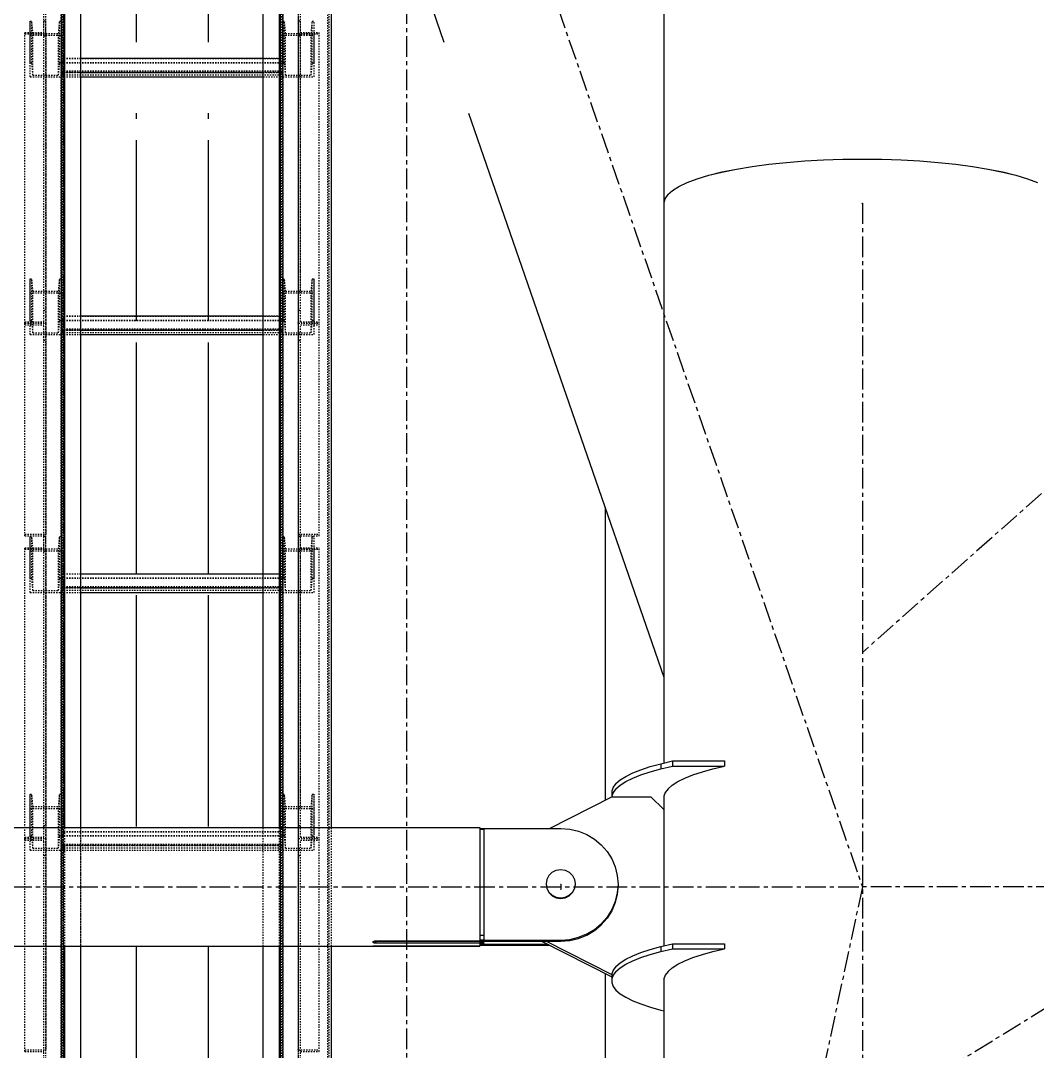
# Model space of a CAD drawing. Header units: millimetres. Extents: x 5143 to 30813, y 232 to 21408.
# Drawn here: x 23106.8 to 23497.2, y 18957.1 to 19352.9 of the extents above; entities that cross this region are included whole.
import ezdxf

# ---------------------------------------------------------------- set-up
doc = ezdxf.new("R2010")
doc.units = ezdxf.units.MM
doc.header["$LTSCALE"] = 0.25
for name, pattern in [('CENTER', [50.8, 31.75, -6.35, 6.35, -6.35]), ('XKITLINE00', [0]), ('XKITLINE02', [4, 2, -2]), ('XKITLINE03', [6, 3, -1, 1, -1])]:
    doc.linetypes.add(name, pattern=pattern)

msp = doc.modelspace()

# ---------------------------------------------------------------- linework, layer by layer
at = {"color": 8, "linetype": 'CENTER'}
for p, q in [((23255, 20197.81), (23255, 18543.85)), ((24201.77, 19795.11), (23430, 19110.27)), ((23255, 19525.62), (23430, 19020.27)), ((23430, 19282.77), (23430, 17654.86)), ((23430, 18930.27), (23720.98, 19110.27)), ((22899.99, 19020.27), (23429.99, 19020.28)), ((23430, 19020.27), (23255, 18200.27)), ((23314.2, 19021.28), (23314.2, 19019.28)), ((23695.18, 19020.27), (23430, 19020.27))]:
    msp.add_line(p, q, dxfattribs=at)
at = {"color": 3, "linetype": 'XKITLINE02'}
for p, q in [((23122.49, 18615.46), (23122.49, 19864.35)), ((23123.34, 18618.12), (23123.34, 19867)), ((23123.34, 18615.78), (23123.34, 19864.54)), ((23129.99, 18615.73), (23129.99, 19864.47)), ((23199.99, 18615.46), (23199.99, 19864.47)), ((23206.64, 18618.12), (23206.64, 19867)), ((23206.64, 18615.66), (23206.64, 19864.54)), ((23207.49, 18615.46), (23207.49, 19864.35)), ((23122.49, 18618.31), (23122.49, 19847.64)), ((23207.49, 18618.31), (23207.49, 19847.64)), ((23122.41, 18639.71), (23122.41, 19842.61)), ((23122.94, 18638.14), (23122.94, 19841.66)), ((23207.04, 18638.14), (23207.04, 19841.66)), ((23207.57, 18639.71), (23207.57, 19842.61)), ((23224.81, 18639.71), (23224.81, 19842.61)), ((23225.34, 18638.14), (23225.34, 19841.66)), ((23206.19, 18997.46), (23206.19, 19555.02)), ((23115.69, 19347.1), (23115.69, 19434.08)), ((23116.49, 19347.1), (23116.49, 19434.74)), ((23213.49, 19347.1), (23213.49, 19434.74)), ((23214.29, 19347.1), (23214.29, 19434.08)), ((23110.49, 19352.75), (23111.17, 19352.75)), ((23110.49, 19347.31), (23110.49, 19352.75)), ((23110.49, 19336.77), (23110.49, 19352.75)), ((23111.56, 19348), (23111.17, 19352.75)), ((23111.17, 19336.77), (23111.17, 19352.75)), ((23115.69, 19352.86), (23116.49, 19352.86)), ((23115.69, 19237.28), (23115.69, 19352.86)), ((23116.49, 19236.78), (23116.49, 19352.86)), ((23121.43, 19348), (23121.81, 19352.75)), ((23121.81, 19352.75), (23122.49, 19352.75)), ((23121.81, 19336.77), (23121.81, 19352.75)), ((23122.49, 19347.31), (23122.49, 19352.75)), ((23122.49, 19336.77), (23122.49, 19352.75)), ((23207.49, 19336.77), (23207.49, 19352.75)), ((23207.49, 19347.31), (23207.49, 19352.75)), ((23207.49, 19352.75), (23208.17, 19352.75)), ((23208.17, 19336.77), (23208.17, 19352.75)), ((23208.56, 19348), (23208.17, 19352.75)), ((23213.49, 19347.1), (23213.49, 19353.65)), ((23213.49, 19236.78), (23213.49, 19352.86)), ((23213.49, 19352.86), (23214.29, 19352.86)), ((23214.29, 19347.1), (23214.29, 19353)), ((23214.29, 19237.28), (23214.29, 19352.86)), ((23214.29, 19249.03), (23214.29, 19352.86)), ((23218.43, 19348), (23218.81, 19352.75)), ((23218.81, 19336.77), (23218.81, 19352.75)), ((23218.81, 19352.75), (23219.49, 19352.75)), ((23219.49, 19336.77), (23219.49, 19352.75)), ((23108.49, 19348.4), (23115.69, 19348.4)), ((23108.49, 19236.78), (23108.49, 19348.4)), ((23108.49, 19347.9), (23116.49, 19347.9)), ((23110.49, 19347.31), (23122.49, 19347.31)), ((23110.49, 19331.33), (23110.49, 19347.31)), ((23111.56, 19348), (23121.43, 19348)), ((23111.56, 19332.02), (23111.56, 19348)), ((23115.69, 19347.1), (23116.49, 19347.1)), ((23121.43, 19332.02), (23121.43, 19348)), ((23122.49, 19331.33), (23122.49, 19347.31)), ((23207.49, 19331.33), (23207.49, 19347.31)), ((23207.49, 19347.31), (23219.49, 19347.31)), ((23208.56, 19332.02), (23208.56, 19348)), ((23208.56, 19348), (23218.43, 19348)), ((23213.49, 19248.33), (23213.49, 19347.9)), ((23213.49, 19347.9), (23221.49, 19347.9)), ((23213.49, 19347.1), (23214.29, 19347.1)), ((23214.29, 19348.4), (23221.49, 19348.4)), ((23218.43, 19332.02), (23218.43, 19348)), ((23219.49, 19331.33), (23219.49, 19347.9)), ((23221.49, 19236.78), (23221.49, 19348.4)), ((23110.49, 19336.77), (23111.17, 19336.77)), ((23110.49, 19331.33), (23110.49, 19336.77)), ((23111.56, 19332.02), (23111.17, 19336.77)), ((23121.43, 19332.02), (23121.81, 19336.77)), ((23121.81, 19336.77), (23122.49, 19336.77)), ((23122.49, 19331.33), (23122.49, 19338.48)), ((23122.49, 19338.48), (23129.99, 19338.48)), ((23122.49, 19338.38), (23207.49, 19338.38)), ((23122.49, 19336.87), (23207.49, 19336.87)), ((23122.49, 19336.77), (23207.49, 19336.77)), ((23122.49, 19331.33), (23122.49, 19336.77)), ((23199.99, 19338.48), (23207.49, 19338.48)), ((23207.49, 19331.33), (23207.49, 19338.48)), ((23207.49, 19331.33), (23207.49, 19336.77)), ((23207.49, 19336.77), (23208.17, 19336.77)), ((23208.56, 19332.02), (23208.17, 19336.77)), ((23218.43, 19332.02), (23218.81, 19336.77)), ((23218.81, 19336.77), (23219.49, 19336.77)), ((23219.49, 19331.33), (23219.49, 19336.77)), ((23122.49, 19333.58), (23207.49, 19333.58)), ((23122.49, 19333.04), (23129.99, 19333.04)), ((23199.99, 19333.04), (23207.49, 19333.04)), ((23110.49, 19331.33), (23122.49, 19331.33)), ((23111.56, 19332.02), (23121.43, 19332.02)), ((23122.49, 19332.17), (23207.49, 19332.17)), ((23122.49, 19331.33), (23129.99, 19331.33)), ((23199.99, 19331.33), (23207.49, 19331.33)), ((23207.49, 19331.33), (23219.49, 19331.33)), ((23208.56, 19332.02), (23218.43, 19332.02)), ((23110.49, 19253.78), (23111.17, 19253.78)), ((23110.49, 19248.33), (23110.49, 19253.78)), ((23110.49, 19237.79), (23110.49, 19253.78)), ((23111.56, 19249.03), (23111.17, 19253.78)), ((23111.17, 19237.79), (23111.17, 19253.78)), ((23121.43, 19249.03), (23121.81, 19253.78)), ((23121.81, 19253.78), (23122.49, 19253.78)), ((23121.81, 19237.79), (23121.81, 19253.78)), ((23122.49, 19248.33), (23122.49, 19253.78)), ((23122.49, 19237.79), (23122.49, 19253.78)), ((23207.49, 19237.79), (23207.49, 19253.78)), ((23207.49, 19248.33), (23207.49, 19253.78)), ((23207.49, 19253.78), (23208.17, 19253.78)), ((23208.17, 19237.79), (23208.17, 19253.78)), ((23208.56, 19249.03), (23208.17, 19253.78)), ((23218.43, 19249.03), (23218.81, 19253.78)), ((23218.81, 19237.79), (23218.81, 19253.78)), ((23218.81, 19253.78), (23219.49, 19253.78)), ((23219.49, 19237.79), (23219.49, 19253.78)), ((23219.49, 19248.33), (23219.49, 19253.78)), ((23110.49, 19248.33), (23122.49, 19248.33)), ((23110.49, 19232.35), (23110.49, 19248.33)), ((23111.56, 19249.03), (23121.43, 19249.03)), ((23111.56, 19233.04), (23111.56, 19249.03)), ((23121.43, 19233.04), (23121.43, 19249.03)), ((23122.49, 19232.35), (23122.49, 19248.33)), ((23207.49, 19232.35), (23207.49, 19248.33)), ((23207.49, 19248.33), (23219.49, 19248.33)), ((23208.56, 19233.04), (23208.56, 19249.03)), ((23208.56, 19249.03), (23218.43, 19249.03)), ((23218.43, 19233.04), (23218.43, 19249.03)), ((23219.49, 19232.35), (23219.49, 19248.33)), ((23115.69, 19241.74), (23116.49, 19241.74)), ((23213.49, 19241.74), (23214.29, 19241.74)), ((23110.49, 19237.79), (23111.17, 19237.79)), ((23110.49, 19232.35), (23110.49, 19237.79)), ((23111.56, 19233.04), (23111.17, 19237.79)), ((23121.43, 19233.04), (23121.81, 19237.79)), ((23121.81, 19237.79), (23122.49, 19237.79)), ((23122.49, 19232.35), (23122.49, 19239.51)), ((23122.49, 19239.51), (23129.99, 19239.51)), ((23122.49, 19239.41), (23207.49, 19239.41)), ((23122.49, 19237.89), (23207.49, 19237.89)), ((23122.49, 19237.79), (23207.49, 19237.79)), ((23122.49, 19232.35), (23122.49, 19237.79)), ((23199.99, 19239.51), (23207.49, 19239.51)), ((23207.49, 19232.35), (23207.49, 19239.51)), ((23207.49, 19232.35), (23207.49, 19237.79)), ((23207.49, 19237.79), (23208.17, 19237.79)), ((23208.56, 19233.04), (23208.17, 19237.79)), ((23218.43, 19233.04), (23218.81, 19237.79)), ((23218.81, 19237.79), (23219.49, 19237.79)), ((23219.49, 19232.35), (23219.49, 19237.79)), ((23108.49, 19237.28), (23115.69, 19237.28)), ((23108.49, 19236.78), (23116.49, 19236.78)), ((23108.49, 19236.13), (23108.49, 19236.78)), ((23108.49, 19236.78), (23116.49, 19236.78)), ((23108.49, 19155.04), (23108.49, 19236.78)), ((23108.49, 19236.13), (23115.69, 19236.13)), ((23115.69, 19230.24), (23115.69, 19236.13)), ((23115.69, 19149.15), (23115.69, 19236.13)), ((23116.49, 19230.24), (23116.49, 19236.78)), ((23116.49, 19149.15), (23116.49, 19236.78)), ((23122.49, 19234.6), (23207.49, 19234.6)), ((23122.49, 19234.06), (23129.99, 19234.06)), ((23199.99, 19234.06), (23207.49, 19234.06)), ((23213.49, 19236.78), (23221.49, 19236.78)), ((23213.49, 19149.15), (23213.49, 19236.78)), ((23213.49, 19236.78), (23221.49, 19236.78)), ((23214.29, 19237.28), (23221.49, 19237.28)), ((23214.29, 19149.15), (23214.29, 19236.13)), ((23214.29, 19236.13), (23221.49, 19236.13)), ((23221.49, 19155.04), (23221.49, 19236.78)), ((23110.49, 19232.35), (23122.49, 19232.35)), ((23111.56, 19233.04), (23121.43, 19233.04)), ((23115.69, 19230.24), (23116.49, 19230.24)), ((23122.49, 19233.19), (23207.49, 19233.19)), ((23122.49, 19232.35), (23129.99, 19232.35)), ((23199.99, 19232.35), (23207.49, 19232.35)), ((23207.49, 19232.35), (23219.49, 19232.35)), ((23208.56, 19233.04), (23218.43, 19233.04)), ((23213.49, 19230.24), (23214.29, 19230.24)), ((23108.49, 19155.7), (23116.49, 19155.7)), ((23108.49, 19155.04), (23115.69, 19155.04)), ((23110.49, 19154.8), (23111.17, 19154.8)), ((23110.49, 19149.36), (23110.49, 19154.8)), ((23110.49, 19138.82), (23110.49, 19154.8)), ((23111.56, 19150.05), (23111.17, 19154.8)), ((23111.17, 19138.82), (23111.17, 19154.8)), ((23115.69, 19154.91), (23116.49, 19154.91)), ((23115.69, 19039.33), (23115.69, 19154.91)), ((23116.49, 19038.83), (23116.49, 19154.91)), ((23121.43, 19150.05), (23121.81, 19154.8)), ((23121.81, 19154.8), (23122.49, 19154.8)), ((23121.81, 19138.82), (23121.81, 19154.8)), ((23122.49, 19149.36), (23122.49, 19154.8)), ((23122.49, 19138.82), (23122.49, 19154.8)), ((23207.49, 19138.82), (23207.49, 19154.8)), ((23207.49, 19149.36), (23207.49, 19154.8)), ((23207.49, 19154.8), (23208.17, 19154.8)), ((23208.17, 19138.82), (23208.17, 19154.8)), ((23208.56, 19150.05), (23208.17, 19154.8)), ((23213.49, 19149.15), (23213.49, 19155.7)), ((23213.49, 19155.7), (23221.49, 19155.7)), ((23213.49, 19038.83), (23213.49, 19154.91)), ((23213.49, 19154.91), (23214.29, 19154.91)), ((23214.29, 19149.15), (23214.29, 19155.04)), ((23214.29, 19155.04), (23221.49, 19155.04)), ((23214.29, 19039.33), (23214.29, 19154.91)), ((23214.29, 19051.07), (23214.29, 19154.91)), ((23218.43, 19150.05), (23218.81, 19154.8)), ((23218.81, 19138.82), (23218.81, 19154.8)), ((23218.81, 19154.8), (23219.49, 19154.8)), ((23219.49, 19138.82), (23219.49, 19154.8)), ((23221.49, 19155.04), (23221.49, 19155.7)), ((23108.49, 19150.44), (23115.69, 19150.44)), ((23108.49, 19038.83), (23108.49, 19150.44)), ((23108.49, 19149.95), (23116.49, 19149.95)), ((23110.49, 19149.36), (23122.49, 19149.36)), ((23110.49, 19133.37), (23110.49, 19149.36)), ((23111.56, 19150.05), (23121.43, 19150.05)), ((23111.56, 19134.07), (23111.56, 19150.05)), ((23115.69, 19149.15), (23116.49, 19149.15)), ((23121.43, 19134.07), (23121.43, 19150.05)), ((23122.49, 19133.37), (23122.49, 19149.36)), ((23207.49, 19133.37), (23207.49, 19149.36)), ((23207.49, 19149.36), (23219.49, 19149.36)), ((23208.56, 19134.07), (23208.56, 19150.05)), ((23208.56, 19150.05), (23218.43, 19150.05)), ((23213.49, 19149.95), (23221.49, 19149.95)), ((23213.49, 19149.15), (23214.29, 19149.15)), ((23214.29, 19150.44), (23221.49, 19150.44)), ((23218.43, 19134.07), (23218.43, 19150.05)), ((23219.49, 19133.37), (23219.49, 19149.95)), ((23221.49, 19040.62), (23221.49, 19150.44)), ((23110.49, 19138.82), (23111.17, 19138.82)), ((23110.49, 19133.37), (23110.49, 19138.82)), ((23111.56, 19134.07), (23111.17, 19138.82)), ((23121.43, 19134.07), (23121.81, 19138.82)), ((23121.81, 19138.82), (23122.49, 19138.82)), ((23122.49, 19133.37), (23122.49, 19140.53)), ((23122.49, 19140.53), (23129.99, 19140.53)), ((23122.49, 19140.43), (23207.49, 19140.43)), ((23122.49, 19138.91), (23207.49, 19138.91)), ((23122.49, 19138.82), (23207.49, 19138.82)), ((23122.49, 19133.37), (23122.49, 19138.82)), ((23199.99, 19140.53), (23207.49, 19140.53)), ((23207.49, 19133.37), (23207.49, 19140.53)), ((23207.49, 19133.37), (23207.49, 19138.82)), ((23207.49, 19138.82), (23208.17, 19138.82)), ((23208.56, 19134.07), (23208.17, 19138.82)), ((23218.43, 19134.07), (23218.81, 19138.82)), ((23218.81, 19138.82), (23219.49, 19138.82)), ((23219.49, 19133.37), (23219.49, 19138.82)), ((23122.49, 19135.63), (23207.49, 19135.63)), ((23122.49, 19135.08), (23129.99, 19135.08)), ((23199.99, 19135.08), (23207.49, 19135.08)), ((23110.49, 19133.37), (23122.49, 19133.37)), ((23111.56, 19134.07), (23121.43, 19134.07)), ((23122.49, 19134.22), (23207.49, 19134.22)), ((23122.49, 19133.37), (23129.99, 19133.37)), ((23199.99, 19133.37), (23207.49, 19133.37)), ((23207.49, 19133.37), (23219.49, 19133.37)), ((23208.56, 19134.07), (23218.43, 19134.07)), ((23110.49, 19055.82), (23111.17, 19055.82)), ((23110.49, 19050.38), (23110.49, 19055.82)), ((23110.49, 19039.84), (23110.49, 19055.82)), ((23111.56, 19051.07), (23111.17, 19055.82)), ((23111.17, 19039.84), (23111.17, 19055.82)), ((23121.43, 19051.07), (23121.81, 19055.82)), ((23121.81, 19055.82), (23122.49, 19055.82)), ((23121.81, 19039.84), (23121.81, 19055.82)), ((23122.49, 19050.38), (23122.49, 19055.82)), ((23122.49, 19039.84), (23122.49, 19055.82)), ((23207.49, 19040.62), (23207.49, 19055.82)), ((23207.49, 19050.38), (23207.49, 19055.82)), ((23207.49, 19055.82), (23208.17, 19055.82)), ((23208.17, 19039.84), (23208.17, 19055.82)), ((23208.56, 19051.07), (23208.17, 19055.82)), ((23218.43, 19051.07), (23218.81, 19055.82)), ((23218.81, 19039.84), (23218.81, 19055.82)), ((23218.81, 19055.82), (23219.49, 19055.82)), ((23219.49, 19040.62), (23219.49, 19055.82)), ((23219.49, 19050.38), (23219.49, 19055.82)), ((23110.49, 19050.38), (23122.49, 19050.38)), ((23110.49, 19034.4), (23110.49, 19050.38)), ((23111.56, 19051.07), (23121.43, 19051.07)), ((23111.56, 19035.09), (23111.56, 19051.07)), ((23121.43, 19035.09), (23121.43, 19051.07)), ((23122.49, 19034.4), (23122.49, 19050.38)), ((23207.49, 19036.29), (23207.49, 19050.38)), ((23207.49, 19050.38), (23219.49, 19050.38)), ((23208.56, 19035.09), (23208.56, 19051.07)), ((23208.56, 19051.07), (23218.43, 19051.07)), ((23218.43, 19035.09), (23218.43, 19051.07)), ((23219.49, 19036.29), (23219.49, 19050.38)), ((23115.69, 19043.79), (23116.49, 19043.79)), ((23213.49, 19043.79), (23214.29, 19043.79)), ((23110.49, 19039.84), (23111.17, 19039.84)), ((23110.49, 19034.4), (23110.49, 19039.84)), ((23111.56, 19035.09), (23111.17, 19039.84)), ((23121.43, 19035.09), (23121.81, 19039.84)), ((23121.81, 19039.84), (23122.49, 19039.84)), ((23122.49, 19034.4), (23122.49, 19041.55)), ((23122.49, 19041.55), (23207.49, 19041.55)), ((23122.49, 19041.46), (23207.49, 19041.46)), ((23122.49, 19039.94), (23207.49, 19039.94)), ((23122.49, 19039.84), (23207.49, 19039.84)), ((23122.49, 19034.4), (23122.49, 19039.84)), ((23123.79, 18997.46), (23123.79, 19043.1)), ((23129.99, 18997.46), (23129.99, 19043.1)), ((23199.99, 18997.46), (23199.99, 19043.1)), ((23206.19, 18997.46), (23206.19, 19043.1)), ((23207.49, 19034.4), (23207.49, 19041.55)), ((23207.49, 19034.4), (23207.49, 19040.62)), ((23207.49, 19039.84), (23208.17, 19039.84)), ((23208.56, 19035.09), (23208.17, 19039.84)), ((23218.43, 19035.09), (23218.81, 19039.84)), ((23218.81, 19039.84), (23219.49, 19039.84)), ((23219.49, 19034.4), (23219.49, 19040.62)), ((23221.49, 19038.83), (23221.49, 19040.62)), ((23226.19, 18997.46), (23226.19, 19043.1)), ((23108.49, 19039.33), (23115.69, 19039.33)), ((23108.49, 19038.83), (23116.49, 19038.83)), ((23108.49, 19038.18), (23108.49, 19038.83)), ((23108.49, 19038.83), (23116.49, 19038.83)), ((23108.49, 18957.09), (23108.49, 19038.83)), ((23108.49, 19038.18), (23115.69, 19038.18)), ((23115.69, 19032.28), (23115.69, 19038.18)), ((23115.69, 18951.2), (23115.69, 19038.18)), ((23116.49, 19032.28), (23116.49, 19038.83)), ((23116.49, 18951.2), (23116.49, 19038.83)), ((23122.49, 19036.65), (23207.49, 19036.65)), ((23122.49, 19036.11), (23207.49, 19036.11)), ((23213.49, 19038.83), (23221.49, 19038.83)), ((23213.49, 18951.2), (23213.49, 19038.83)), ((23213.49, 19038.83), (23221.49, 19038.83)), ((23214.29, 19039.33), (23221.49, 19039.33)), ((23214.29, 18951.2), (23214.29, 19038.18)), ((23214.29, 19038.18), (23221.49, 19038.18)), ((23221.49, 18957.09), (23221.49, 19038.83)), ((23110.49, 19034.4), (23122.49, 19034.4)), ((23111.56, 19035.09), (23121.43, 19035.09)), ((23115.69, 19032.28), (23116.49, 19032.28)), ((23122.49, 19035.24), (23207.49, 19035.24)), ((23122.49, 19034.4), (23207.49, 19034.4)), ((23207.49, 19034.4), (23219.49, 19034.4)), ((23208.56, 19035.09), (23218.43, 19035.09)), ((23213.49, 19032.28), (23214.29, 19032.28)), ((23108.49, 18957.75), (23116.49, 18957.75)), ((23108.49, 18957.09), (23115.69, 18957.09)), ((23213.49, 18951.2), (23213.49, 18957.75)), ((23213.49, 18957.75), (23221.49, 18957.75)), ((23214.29, 18957.09), (23221.49, 18957.09)), ((23221.49, 18957.09), (23221.49, 18957.75))]:
    msp.add_line(p, q, dxfattribs=at)
at = {"color": 1, "linetype": 'XKITLINE03'}
for p, q in [((23122.49, 18615.46), (23122.49, 19864.35)), ((23207.49, 19864.35), (23207.49, 18615.46)), ((23213.49, 18654.47), (23213.49, 19842.19)), ((23116.49, 19347.9), (23116.49, 19236.78)), ((23122.49, 19347.31), (23122.49, 19331.33)), ((23207.49, 19331.33), (23207.49, 19347.31)), ((23213.49, 19236.78), (23213.49, 19347.9)), ((23207.49, 19333.04), (23122.49, 19333.04)), ((23122.49, 19248.33), (23122.49, 19232.35)), ((23207.49, 19232.35), (23207.49, 19248.33)), ((23116.49, 19236.78), (23116.49, 19155.7)), ((23207.49, 19234.06), (23122.49, 19234.06)), ((23213.49, 19155.7), (23213.49, 19236.78)), ((23116.49, 19149.95), (23116.49, 19038.83)), ((23122.49, 19149.36), (23122.49, 19133.37)), ((23207.49, 19133.37), (23207.49, 19149.36)), ((23213.49, 19038.83), (23213.49, 19149.95)), ((23207.49, 19135.08), (23122.49, 19135.08)), ((23122.49, 19050.38), (23122.49, 19034.4)), ((23207.49, 19034.4), (23207.49, 19050.38)), ((23116.49, 19038.83), (23116.49, 18957.75)), ((23207.49, 19036.11), (23122.49, 19036.11)), ((23213.49, 18957.75), (23213.49, 19038.83))]:
    msp.add_line(p, q, dxfattribs=at)
at = {"color": 8, "linetype": 'XKITLINE00'}
for p, q in [((23353.8, 19787.86), (23353.8, 19282.77)), ((23248.63, 19404.45), (23269.34, 19344.64)), ((23151.2, 19382.95), (23151.2, 19344.64)), ((23178.8, 19382.95), (23178.8, 19344.64)), ((23151.2, 19317.34), (23151.2, 19315.26)), ((23178.8, 19317.34), (23178.8, 19315.26)), ((23278.76, 19317.45), (23353.8, 19100.76)), ((23151.2, 19307.04), (23151.2, 19237.59)), ((23178.8, 19307.04), (23178.8, 19237.59)), ((23387.66, 19296.92), (23394.07, 19297.77)), ((23387.66, 19296.91), (23394.07, 19297.76)), ((23394.07, 19297.77), (23400.83, 19298.49)), ((23394.07, 19297.76), (23400.83, 19298.48)), ((23400.83, 19298.49), (23407.88, 19299.05)), ((23400.83, 19298.48), (23407.88, 19299.04)), ((23407.88, 19299.05), (23415.13, 19299.46)), ((23407.88, 19299.04), (23415.13, 19299.45)), ((23415.13, 19299.46), (23422.53, 19299.7)), ((23415.13, 19299.45), (23422.53, 19299.69)), ((23422.53, 19299.7), (23430, 19299.78)), ((23422.53, 19299.69), (23430, 19299.77)), ((23430, 19299.78), (23437.46, 19299.7)), ((23430, 19299.77), (23437.46, 19299.69)), ((23437.46, 19299.7), (23444.86, 19299.46)), ((23437.46, 19299.69), (23444.86, 19299.45)), ((23444.86, 19299.46), (23452.12, 19299.05)), ((23444.86, 19299.45), (23452.12, 19299.04)), ((23452.12, 19299.05), (23459.16, 19298.49)), ((23452.12, 19299.04), (23459.16, 19298.48)), ((23459.16, 19298.49), (23465.92, 19297.77)), ((23459.16, 19298.48), (23465.92, 19297.76)), ((23465.92, 19297.77), (23472.33, 19296.92)), ((23465.92, 19297.76), (23472.33, 19296.91)), ((23366.64, 19292.22), (23371.09, 19293.56)), ((23366.64, 19292.22), (23371.09, 19293.56)), ((23371.09, 19293.56), (23376.11, 19294.8)), ((23371.09, 19293.56), (23376.11, 19294.79)), ((23376.11, 19294.8), (23381.65, 19295.92)), ((23376.11, 19294.79), (23381.65, 19295.91)), ((23381.65, 19295.92), (23387.66, 19296.92)), ((23381.65, 19295.91), (23387.66, 19296.91)), ((23472.33, 19296.92), (23478.34, 19295.92)), ((23472.33, 19296.91), (23478.34, 19295.91)), ((23478.34, 19295.92), (23483.88, 19294.8)), ((23478.34, 19295.91), (23483.88, 19294.79)), ((23483.88, 19294.8), (23488.9, 19293.56)), ((23483.88, 19294.79), (23488.9, 19293.56)), ((23488.9, 19293.56), (23493.35, 19292.22)), ((23488.9, 19293.56), (23493.35, 19292.22)), ((23357.08, 19287.71), (23359.6, 19289.28)), ((23359.6, 19289.28), (23362.79, 19290.79)), ((23362.79, 19290.79), (23366.64, 19292.22)), ((23362.79, 19290.79), (23366.64, 19292.22)), ((23493.35, 19292.22), (23497.2, 19290.79)), ((23493.35, 19292.22), (23497.2, 19290.79)), ((23355.26, 19286.09), (23354.16, 19284.44)), ((23355.26, 19286.09), (23354.16, 19284.44)), ((23355.26, 19286.09), (23357.08, 19287.71)), ((23355.26, 19286.09), (23357.08, 19287.71)), ((23354.16, 19284.44), (23353.8, 19282.77)), ((23354.16, 19284.44), (23353.8, 19282.77)), ((23353.8, 19282.77), (23353.8, 19067.84)), ((23151.2, 19229.37), (23151.2, 19140.5)), ((23178.8, 19229.37), (23178.8, 19140.5)), ((23331.2, 19166.03), (23331.2, 19053.52)), ((23151.2, 19132.28), (23151.2, 19043.4)), ((23178.8, 19132.28), (23178.8, 19043.4)), ((23348.59, 19066.45), (23352.65, 19067.57)), ((23352.65, 19067.57), (23357.11, 19068.62)), ((23352.65, 19067.57), (23352.65, 19065.63)), ((23357.11, 19068.62), (23357.11, 19066.67)), ((23357.11, 19068.62), (23377.11, 19068.62)), ((23377.11, 19068.62), (23377.11, 19066.67)), ((23339.17, 19062.68), (23341.83, 19064)), ((23341.83, 19064), (23344.98, 19065.26)), ((23344.98, 19065.26), (23348.59, 19066.45)), ((23344.98, 19063.31), (23348.59, 19064.5)), ((23348.59, 19064.5), (23352.65, 19065.63)), ((23352.65, 19065.63), (23357.11, 19066.67)), ((23357.11, 19066.67), (23377.11, 19066.67)), ((23364.98, 19063.31), (23368.59, 19064.5)), ((23368.59, 19064.5), (23372.65, 19065.63)), ((23372.65, 19065.63), (23377.11, 19066.67)), ((23335.4, 19059.93), (23334.31, 19058.5)), ((23335.4, 19059.93), (23337.03, 19061.32)), ((23337.03, 19061.32), (23339.17, 19062.68)), ((23337.03, 19059.37), (23339.17, 19060.73)), ((23339.17, 19060.73), (23341.83, 19062.05)), ((23341.83, 19062.05), (23344.98, 19063.31)), ((23357.03, 19059.37), (23359.17, 19060.73)), ((23359.17, 19060.73), (23361.83, 19062.05)), ((23361.83, 19062.05), (23364.98, 19063.31)), ((23334.31, 19058.5), (23333.76, 19057.07)), ((23333.76, 19057.07), (23333.76, 19055.12)), ((23334.31, 19056.55), (23333.76, 19055.12)), ((23335.4, 19057.98), (23334.31, 19056.55)), ((23335.4, 19057.98), (23337.03, 19059.37)), ((23354.31, 19056.56), (23353.76, 19055.12)), ((23355.4, 19057.98), (23354.31, 19056.56)), ((23355.4, 19057.98), (23357.03, 19059.37)), ((23309.91, 19042.73), (23333.8, 19054.84)), ((23333.76, 19055.12), (23333.76, 19054.83)), ((23333.8, 19054.84), (23348.8, 19054.84)), ((23348.8, 19054.84), (23353.8, 19049.97)), ((23353.76, 19055.12), (23353.76, 19053.68)), ((23353.76, 19053.68), (23353.8, 19053.59)), ((23353.8, 19055.2), (23353.8, 19049.97)), ((23353.8, 19049.97), (23353.8, 18997.66)), ((23087.8, 19043.1), (23242.19, 19043.1)), ((23242.19, 19043.1), (23242.36, 19043.09)), ((23242.36, 19043.09), (23242.6, 19043.08)), ((23242.6, 19043.08), (23242.89, 19043.08)), ((23242.89, 19043.08), (23243.2, 19043.08)), ((23243.2, 19043.08), (23283.2, 19043.08)), ((23283.19, 19042.95), (23283.19, 19042.12)), ((23283.19, 19042.4), (23284.69, 19042.4)), ((23283.19, 19042.12), (23283.19, 19040.62)), ((23283.19, 19040.62), (23283.19, 19038.5)), ((23283.2, 19043.08), (23283.19, 19042.95)), ((23283.2, 19042.73), (23314.2, 19042.73)), ((23283.2, 19042.62), (23284.7, 19042.62)), ((23284.7, 19042.62), (23284.69, 19042.4)), ((23284.69, 19042.4), (23284.69, 19041.61)), ((23284.69, 19041.61), (23284.69, 19040.27)), ((23284.69, 19040.27), (23284.69, 19038.42)), ((23314.2, 19042.73), (23317.64, 19042.46)), ((23317.64, 19042.46), (23320.99, 19041.68)), ((23320.99, 19041.68), (23324.18, 19040.39)), ((23324.18, 19040.39), (23327.13, 19038.63)), ((23283.19, 19038.5), (23283.19, 19035.83)), ((23283.19, 19035.83), (23283.19, 19032.69)), ((23284.69, 19038.42), (23284.69, 19036.1)), ((23284.69, 19036.1), (23284.69, 19033.37)), ((23327.13, 19038.63), (23329.75, 19036.45)), ((23329.75, 19036.45), (23331.99, 19033.89)), ((23283.19, 19032.69), (23283.19, 19029.17)), ((23284.69, 19033.37), (23284.69, 19030.31)), ((23331.99, 19033.89), (23333.8, 19031.02)), ((23283.19, 19029.17), (23283.19, 19025.38)), ((23284.69, 19030.31), (23284.69, 19026.99)), ((23333.8, 19031.02), (23335.12, 19027.91)), ((23335.12, 19027.91), (23335.92, 19024.64)), ((23283.19, 19025.38), (23283.19, 19021.43)), ((23284.69, 19026.99), (23284.69, 19023.5)), ((23309.66, 19024.67), (23308.87, 19023.15)), ((23309.66, 19024.67), (23310.9, 19025.88)), ((23310.9, 19025.88), (23312.46, 19026.65)), ((23312.46, 19026.65), (23314.2, 19026.92)), ((23314.2, 19026.92), (23315.93, 19026.65)), ((23315.93, 19026.65), (23317.49, 19025.88)), ((23317.49, 19025.88), (23318.73, 19024.67)), ((23318.73, 19024.67), (23319.52, 19023.15)), ((23335.92, 19024.64), (23336.2, 19021.28)), ((23283.19, 19021.43), (23283.19, 19017.45)), ((23284.69, 19023.5), (23284.69, 19019.93)), ((23308.87, 19023.15), (23308.6, 19021.46)), ((23308.6, 19021.46), (23308.6, 19021.28)), ((23308.6, 19021.46), (23308.87, 19019.77)), ((23308.6, 19021.28), (23308.87, 19019.6)), ((23319.52, 19023.15), (23319.8, 19021.46)), ((23319.8, 19021.46), (23319.52, 19019.77)), ((23319.8, 19021.28), (23319.52, 19019.6)), ((23319.8, 19021.46), (23319.8, 19021.28)), ((23336.2, 19021.28), (23335.92, 19017.93)), ((23336.2, 19020.84), (23335.92, 19017.48)), ((23336.2, 19021.28), (23336.2, 19020.84)), ((23283.19, 19017.45), (23283.19, 19013.56)), ((23284.69, 19019.93), (23284.69, 19016.36)), ((23284.69, 19016.36), (23284.69, 19012.9)), ((23308.87, 19019.77), (23309.66, 19018.25)), ((23308.87, 19019.6), (23309.66, 19018.07)), ((23309.66, 19018.25), (23310.9, 19017.05)), ((23309.66, 19018.07), (23310.9, 19016.87)), ((23310.9, 19017.05), (23312.46, 19016.27)), ((23310.9, 19016.87), (23312.46, 19016.09)), ((23312.46, 19016.27), (23314.2, 19016)), ((23312.46, 19016.09), (23314.2, 19015.82)), ((23314.2, 19016), (23315.93, 19016.27)), ((23314.2, 19015.82), (23315.93, 19016.09)), ((23315.93, 19016.27), (23317.49, 19017.05)), ((23315.93, 19016.09), (23317.49, 19016.87)), ((23317.49, 19017.05), (23318.73, 19018.25)), ((23317.49, 19016.87), (23318.73, 19018.07)), ((23319.52, 19019.77), (23318.73, 19018.25)), ((23319.52, 19019.6), (23318.73, 19018.07)), ((23335.92, 19017.93), (23335.12, 19014.66)), ((23335.92, 19017.48), (23335.12, 19014.21)), ((23283.19, 19013.56), (23283.19, 19009.87)), ((23284.69, 19012.9), (23284.69, 19009.63)), ((23314.2, 19016), (23314.2, 19015.82)), ((23335.12, 19014.66), (23333.8, 19011.55)), ((23335.12, 19014.21), (23333.8, 19011.1)), ((23283.19, 19009.87), (23283.19, 19006.49)), ((23284.69, 19009.63), (23284.69, 19006.62)), ((23331.99, 19008.68), (23329.75, 19006.12)), ((23331.99, 19008.23), (23329.75, 19005.67)), ((23333.8, 19011.55), (23331.99, 19008.68)), ((23333.8, 19011.1), (23331.99, 19008.23)), ((23283.19, 19006.49), (23283.19, 19003.54)), ((23284.69, 19006.62), (23284.69, 19003.97)), ((23327.13, 19003.93), (23329.75, 19006.12)), ((23327.13, 19003.49), (23329.75, 19005.67)), ((23283.19, 19003.54), (23283.19, 19001.09)), ((23283.19, 19001.74), (23284.69, 19001.74)), ((23283.19, 19001.09), (23283.2, 18999.53)), ((23284.69, 19003.97), (23284.69, 19001.74)), ((23284.69, 19001.74), (23284.7, 18999.99)), ((23317.64, 19000.1), (23320.99, 19000.89)), ((23317.64, 18999.66), (23320.99, 19000.44)), ((23320.99, 19000.89), (23324.18, 19002.18)), ((23320.99, 19000.44), (23324.18, 19001.73)), ((23324.18, 19002.18), (23327.13, 19003.93)), ((23324.18, 19001.73), (23327.13, 19003.49)), ((23087.8, 18997.46), (23242.19, 18997.46)), ((23151.2, 18997.46), (23151.2, 18946.31)), ((23178.8, 18997.46), (23178.8, 18946.31)), ((23242.19, 18999.23), (23242.11, 18999.13)), ((23242.11, 18999.13), (23242.11, 18999.04)), ((23242.11, 18999.04), (23242.19, 18998.94)), ((23242.11, 18997.54), (23242.19, 18997.58)), ((23242.11, 18997.54), (23242.11, 18997.5)), ((23242.11, 18997.5), (23242.19, 18997.46)), ((23242.19, 18999.23), (23242.36, 18999.35)), ((23242.19, 18998.94), (23242.36, 18998.86)), ((23242.19, 18997.58), (23242.36, 18997.62)), ((23242.19, 18997.46), (23242.36, 18997.47)), ((23242.36, 18999.35), (23242.6, 18999.45)), ((23242.36, 18998.86), (23242.6, 18998.8)), ((23242.36, 18997.62), (23242.6, 18997.65)), ((23242.36, 18997.47), (23242.6, 18997.47)), ((23242.6, 18999.45), (23242.89, 18999.51)), ((23242.6, 18998.8), (23242.89, 18998.76)), ((23242.6, 18997.65), (23242.89, 18997.67)), ((23242.6, 18997.47), (23242.89, 18997.48)), ((23242.89, 18999.51), (23243.2, 18999.53)), ((23242.89, 18999.51), (23242.89, 18998.76)), ((23242.89, 18998.76), (23243.2, 18998.74)), ((23242.89, 18997.67), (23242.89, 18997.48)), ((23242.89, 18997.67), (23243.2, 18997.67)), ((23242.89, 18997.48), (23243.2, 18997.48)), ((23243.2, 18999.53), (23243.2, 18999.39)), ((23243.2, 18999.53), (23283.2, 18999.53)), ((23243.2, 18999.39), (23314.2, 18999.39)), ((23243.2, 18999.39), (23243.2, 18998.74)), ((23243.2, 18998.74), (23283.2, 18998.74)), ((23243.2, 18997.67), (23243.2, 18997.48)), ((23243.2, 18997.67), (23283.2, 18997.67)), ((23243.2, 18997.48), (23283.2, 18997.48)), ((23283.2, 18999.99), (23284.7, 18999.99)), ((23283.2, 18999.84), (23314.2, 18999.84)), ((23283.2, 18999.39), (23283.2, 18999.15)), ((23283.2, 18999.39), (23283.2, 18998.74)), ((23283.2, 18999.15), (23284.7, 18999.15)), ((23283.2, 18998.79), (23284.7, 18998.79)), ((23283.2, 18998.74), (23283.2, 18998)), ((23283.2, 18998.26), (23284.7, 18998.26)), ((23283.2, 18998.08), (23284.7, 18998.08)), ((23283.2, 18998), (23283.2, 18997.67)), ((23283.2, 18997.83), (23309.91, 18997.83)), ((23283.2, 18997.67), (23283.2, 18997.48)), ((23284.7, 18999.39), (23284.7, 18999.15)), ((23284.7, 18998.49), (23284.7, 18999.15)), ((23284.7, 18998.49), (23284.7, 18998.26)), ((23284.7, 18998.28), (23309.03, 18998.28)), ((23284.7, 18998.26), (23284.7, 18998.08)), ((23306.83, 18999.39), (23333.76, 18985.73)), ((23308.59, 18999.39), (23333.76, 18986.62)), ((23314.2, 18999.84), (23317.64, 19000.1)), ((23314.2, 18999.84), (23314.2, 18999.39)), ((23314.2, 18999.39), (23317.64, 18999.66)), ((23317.64, 19000.1), (23317.64, 18999.66)), ((23344.98, 18995.07), (23348.59, 18996.27)), ((23348.59, 18996.27), (23352.65, 18997.39)), ((23352.65, 18997.39), (23357.11, 18998.43)), ((23352.65, 18997.39), (23352.65, 18995.44)), ((23352.65, 18995.44), (23357.11, 18996.48)), ((23357.11, 18998.43), (23377.11, 18998.43)), ((23357.11, 18998.43), (23357.11, 18996.48)), ((23357.11, 18996.48), (23377.11, 18996.48)), ((23372.65, 18995.44), (23377.11, 18996.48)), ((23377.11, 18998.43), (23377.11, 18996.48)), ((23337.03, 18991.14), (23339.17, 18992.5)), ((23339.17, 18992.5), (23341.83, 18993.81)), ((23341.83, 18993.81), (23344.98, 18995.07)), ((23341.83, 18991.86), (23344.98, 18993.12)), ((23344.98, 18993.12), (23348.59, 18994.32)), ((23348.59, 18994.32), (23352.65, 18995.44)), ((23361.83, 18991.86), (23364.98, 18993.12)), ((23364.98, 18993.12), (23368.59, 18994.32)), ((23368.59, 18994.32), (23372.65, 18995.44)), ((23334.31, 18988.32), (23333.76, 18986.88)), ((23335.4, 18989.74), (23334.31, 18988.32)), ((23335.4, 18989.74), (23337.03, 18991.14)), ((23335.4, 18987.79), (23337.03, 18989.19)), ((23337.03, 18989.19), (23339.17, 18990.55)), ((23339.17, 18990.55), (23341.83, 18991.86)), ((23355.4, 18987.79), (23357.03, 18989.19)), ((23357.03, 18989.19), (23359.17, 18990.55)), ((23359.17, 18990.55), (23361.83, 18991.86)), ((23331.2, 18987.03), (23331.2, 18776.27)), ((23333.76, 18986.88), (23333.76, 18984.93)), ((23334.31, 18986.37), (23333.76, 18984.93)), ((23333.76, 18984.93), (23333.76, 18983.49)), ((23335.4, 18987.79), (23334.31, 18986.37)), ((23354.31, 18986.37), (23353.76, 18984.93)), ((23353.76, 18984.93), (23353.76, 18983.49)), ((23353.8, 18985.02), (23353.8, 18415.51)), ((23355.4, 18987.79), (23354.31, 18986.37)), ((23333.76, 18983.49), (23334.31, 18982.05)), ((23334.31, 18982.05), (23335.4, 18980.63)), ((23335.4, 18980.63), (23337.03, 18979.24)), ((23353.76, 18983.49), (23353.8, 18983.41)), ((23337.03, 18979.24), (23339.18, 18977.88)), ((23339.18, 18977.88), (23341.84, 18976.56)), ((23341.84, 18976.56), (23344.98, 18975.3)), ((23344.98, 18975.3), (23348.6, 18974.11)), ((23348.6, 18974.11), (23352.65, 18972.98)), ((23352.65, 18972.98), (23353.8, 18972.72))]:
    msp.add_line(p, q, dxfattribs=at)
at = {"color": 7, "linetype": 'XKITLINE00'}
for p, q in [((23226.19, 19043.1), (23226.19, 19593.16)), ((23206.19, 19043.1), (23206.19, 19555.02)), ((23199.99, 19043.1), (23199.99, 19543.2)), ((23129.99, 19043.1), (23129.99, 19409.71)), ((23123.79, 19043.1), (23123.79, 19397.89)), ((23129.99, 19338.48), (23199.99, 19338.48)), ((23129.99, 19333.04), (23199.99, 19333.04)), ((23129.99, 19331.33), (23199.99, 19331.33)), ((23129.99, 19239.51), (23199.99, 19239.51)), ((23129.99, 19234.06), (23199.99, 19234.06)), ((23129.99, 19232.35), (23199.99, 19232.35)), ((23129.99, 19140.53), (23199.99, 19140.53)), ((23129.99, 19135.08), (23199.99, 19135.08)), ((23129.99, 19133.37), (23199.99, 19133.37)), ((23123.79, 18716.06), (23123.79, 18997.46)), ((23129.99, 18706.47), (23129.99, 18997.46)), ((23199.99, 18620.17), (23199.99, 18997.46)), ((23206.19, 18639.91), (23206.19, 18997.46)), ((23226.19, 18639.91), (23226.19, 18997.46))]:
    msp.add_line(p, q, dxfattribs=at)
at = {"color": 1, "linetype": 'XKITLINE00'}
for centre in [(23116.49, 19347.9), (23122.49, 19347.31), (23207.49, 19347.31), (23213.49, 19347.9), (23122.49, 19333.04), (23207.49, 19333.04), (23122.49, 19331.33), (23207.49, 19331.33), (23122.49, 19248.33), (23207.49, 19248.33), (23116.49, 19236.78), (23116.49, 19236.78), (23122.49, 19234.06), (23207.49, 19234.06), (23213.49, 19236.78), (23213.49, 19236.78), (23122.49, 19232.35), (23207.49, 19232.35), (23116.49, 19155.7), (23213.49, 19155.7), (23116.49, 19149.95), (23122.49, 19149.36), (23207.49, 19149.36), (23213.49, 19149.95), (23122.49, 19135.08), (23207.49, 19135.08), (23122.49, 19133.37), (23207.49, 19133.37), (23122.49, 19050.38), (23207.49, 19050.38), (23116.49, 19038.83), (23116.49, 19038.83), (23122.49, 19036.11), (23207.49, 19036.11), (23213.49, 19038.83), (23213.49, 19038.83), (23122.49, 19034.4), (23207.49, 19034.4), (23116.49, 18957.75), (23213.49, 18957.75)]:
    msp.add_circle(centre, 0.05, dxfattribs=at)
at = {"color": 8, "linetype": 'XKITLINE00'}
for centre in [(23430, 19282.77), (23430, 19110.27), (23314.2, 19021.28), (23429.99, 19020.28), (23430, 19020.27), (23430, 19020.27), (23430, 19020.27), (23314.2, 19019.28)]:
    msp.add_circle(centre, 0.05, dxfattribs=at)

doc.saveas('drawing.dxf')
